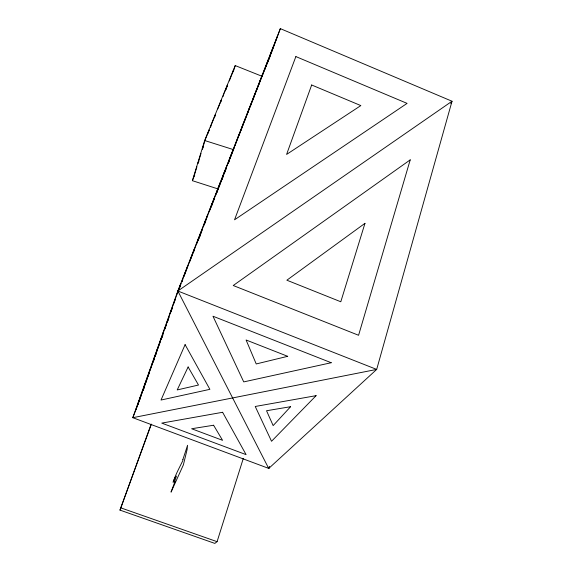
<?xml version="1.0" encoding="UTF-8"?>
<svg xmlns="http://www.w3.org/2000/svg" width="572" height="572" viewBox="0 0 572 572"><rect width="100%" height="100%" fill="white"/><g stroke="black" fill="none" stroke-linecap="round" stroke-linejoin="round"><path stroke-width="0.86" d="M218.132 188.967L192.385 180.68L204.669 140.519L235.228 65.58L262.076 76.298L235.006 145.517M194.037 176.212L196.911 166.831M201.001 153.496L197.969 163.37L198.906 161.061M202.359 149.049L205.305 139.446L209.188 129.915L208.187 133.154M210.567 127.313L211.325 124.868M214.629 117.153L215.401 114.672L211.583 124.045M220.72 102.202L221.514 99.678L217.753 108.902M223.03 96.546L223.831 94.008M226.019 89.704L227.277 85.728M151.008 424.546L119.977 510.11L214.829 543.4L217.081 541.663L243.329 458.351M229.3 80.952L233.447 70.42L232.933 72.036M450.836 103.632L452.023 101.237L177.856 290.991L268.726 468.454L376.683 369.419L452.023 101.237L280.344 28.629L177.856 290.991L132.811 417.696L268.761 468.418L269.298 466.723M233.419 71.264L235.228 65.58M135.657 410.231L139.89 398.999M139.125 400.486L137.63 404.676L140.447 397.433M139.697 398.891L145.095 384.498M141.849 392.85L146.768 379.815L145.374 383.719M145.51 382.568L144.094 386.543L147.404 378.035M146.439 379.958L151.401 366.623M149.163 372.315L154.254 358.858L153.432 361.154M153.425 360.36L151.473 365.837L153.704 360.095M155.813 353.603L153.904 358.951L156.964 351.094M162.105 335.936L159.695 342.685L162.891 334.498M166.409 323.845L169.734 314.75M172.408 307L169.87 314.135L171.807 309.245M173.259 304.626L175.947 297.068M177.141 293.715L180.309 284.82M139.025 401.494L139.904 399.02M140.762 396.625L141.527 394.48M142.886 390.69L144.487 386.207M147.69 377.22L149.149 373.144L145.796 381.774M155.555 355.212L156.413 352.802M161.383 338.946L162.848 334.834L161.24 338.896M167.639 321.421L168.511 318.983M179.751 287.516L180.588 285.171M181.789 281.817L185.042 272.701M181.953 281.867L182.804 279.493M184.02 276.097L187.316 266.881M188.867 263.62L191.97 254.969M191.062 257.993L194.201 249.256M193.372 252.552L194.28 250.043M195.56 246.482L198.77 237.559M197.426 241.77L200.965 231.939M198.534 239.625L200.529 234.098M201.837 230.473L205.455 220.449M199.75 236.679L202.345 229.501M204.24 224.267L207.615 214.929M204.883 223.352L205.763 220.914M208.294 213.935L212.026 203.632M210.374 208.601L214.142 198.205M119.977 510.11L151.394 424.124M211.74 205.677L212.948 202.345M214.936 196.868L218.483 187.108M213.899 200.107L214.743 197.783M216.688 192.435L220.563 181.774M216.895 192.65L219.476 185.55M224.825 170.864L215.594 195.452M219.162 186.779L226.705 166.788M222.894 176.534L226.869 165.615M222.05 179.608L222.93 177.184M227.02 165.973L231.067 154.89M224.882 172.193L226.362 168.125M229.293 160.103L233.076 149.735M228.271 163.621L229.222 161.175M230.981 156.192L231.889 153.718M232.239 152.924L239.175 134.12M238.996 135.292L243.229 123.745M240.919 130.387L245.173 118.761M244.845 120.327L249.163 108.551M247.018 114.707L251.079 103.654M250.593 105.598L254.998 93.615M252.745 100.043L256.885 88.789M256.256 91.105L260.739 78.915M258.079 86.422L262.598 74.167M261.826 76.834L268.218 59.781M264.815 69.541L265.701 67.153M267.617 61.955L271.95 50.222M265.987 66.638L267.46 62.641M273.745 45.624L269.369 57.465L277.42 36.208M267.789 62.284L268.683 59.86M269.877 56.628L271.371 52.588M268.911 59.545L269.841 57.043M271.078 53.696L280.351 28.6M153.746 359.523L156.013 353.696M139.446 399.671L142.299 392.328M143.086 390.655L144.008 388.266M138.731 402.323L132.811 417.696L376.683 369.419L177.849 291.012M176.248 296.232L181.167 283.405M184.062 276.212L188.588 264.4M189.811 261.483L195.267 247.29M196.732 243.751L201.523 231.281M203.539 226.326L207.979 214.729M209.309 211.547L214.643 197.683M228.156 163.263L233.061 150.507M234.091 147.976L233.447 149.621L204.669 140.519M262.627 74.975L267.31 62.791M267.76 61.84L269.262 57.986M172.737 306.17L175.311 299.556M170.363 313.134L172.565 307.479M166.28 324.431L162.82 333.919L163.728 331.588M166.423 323.881L169.055 317.324M164.636 329.257L165.551 326.927M162.427 335.099L163.399 332.604M164.7 329.272L166.323 325.111M160.603 340.526L156.728 351.022L159.853 343M156.084 352.845L158.88 345.66M192.385 180.68L194.73 174.896M224.167 93.179L227.527 84.935M202.431 149.07L203.389 146.718M268.761 468.418L269.555 466.831M121.007 507.929L217.081 541.663M182.883 459.559L182.79 460.667C179.308 467.917 175.561 474.531 173.101 482.282L174.903 477.849L176.448 476.04L174.531 481.803L175.025 481.438L171.035 492.127L183.369 464.907L187.151 449.385L187.559 445.295L182.883 459.559M410.217 159.867L358.58 335.278L233.233 285.514L410.217 159.867M364.965 223.33L340.798 301.766L286.858 280.208L364.965 223.33M311.668 84.992L286.593 154.426L360.839 105.584L311.668 84.992M295.874 56.578L234.541 219.798L407.078 103.382L295.874 56.578M185.099 344.63L161.025 400.042L209.881 389.332L185.099 344.63M188.124 366.981L177.213 389.932L198.498 385.027L188.124 366.981M290.597 406.699L273.159 425.597L266.538 410.746L290.597 406.699M316.094 395.66L271.536 441.269L255.241 406.477L316.094 395.66M287.695 356.313L256.227 363.949L246.096 339.997L287.695 356.313M331.217 362.727L243.736 381.903L212.977 316.223L331.217 362.727M222.608 412.283L161.747 423.108L246.089 454.633L222.608 412.283M213.592 425.239L191.627 428.743L222.565 440.318L213.592 425.239"/></g></svg>
